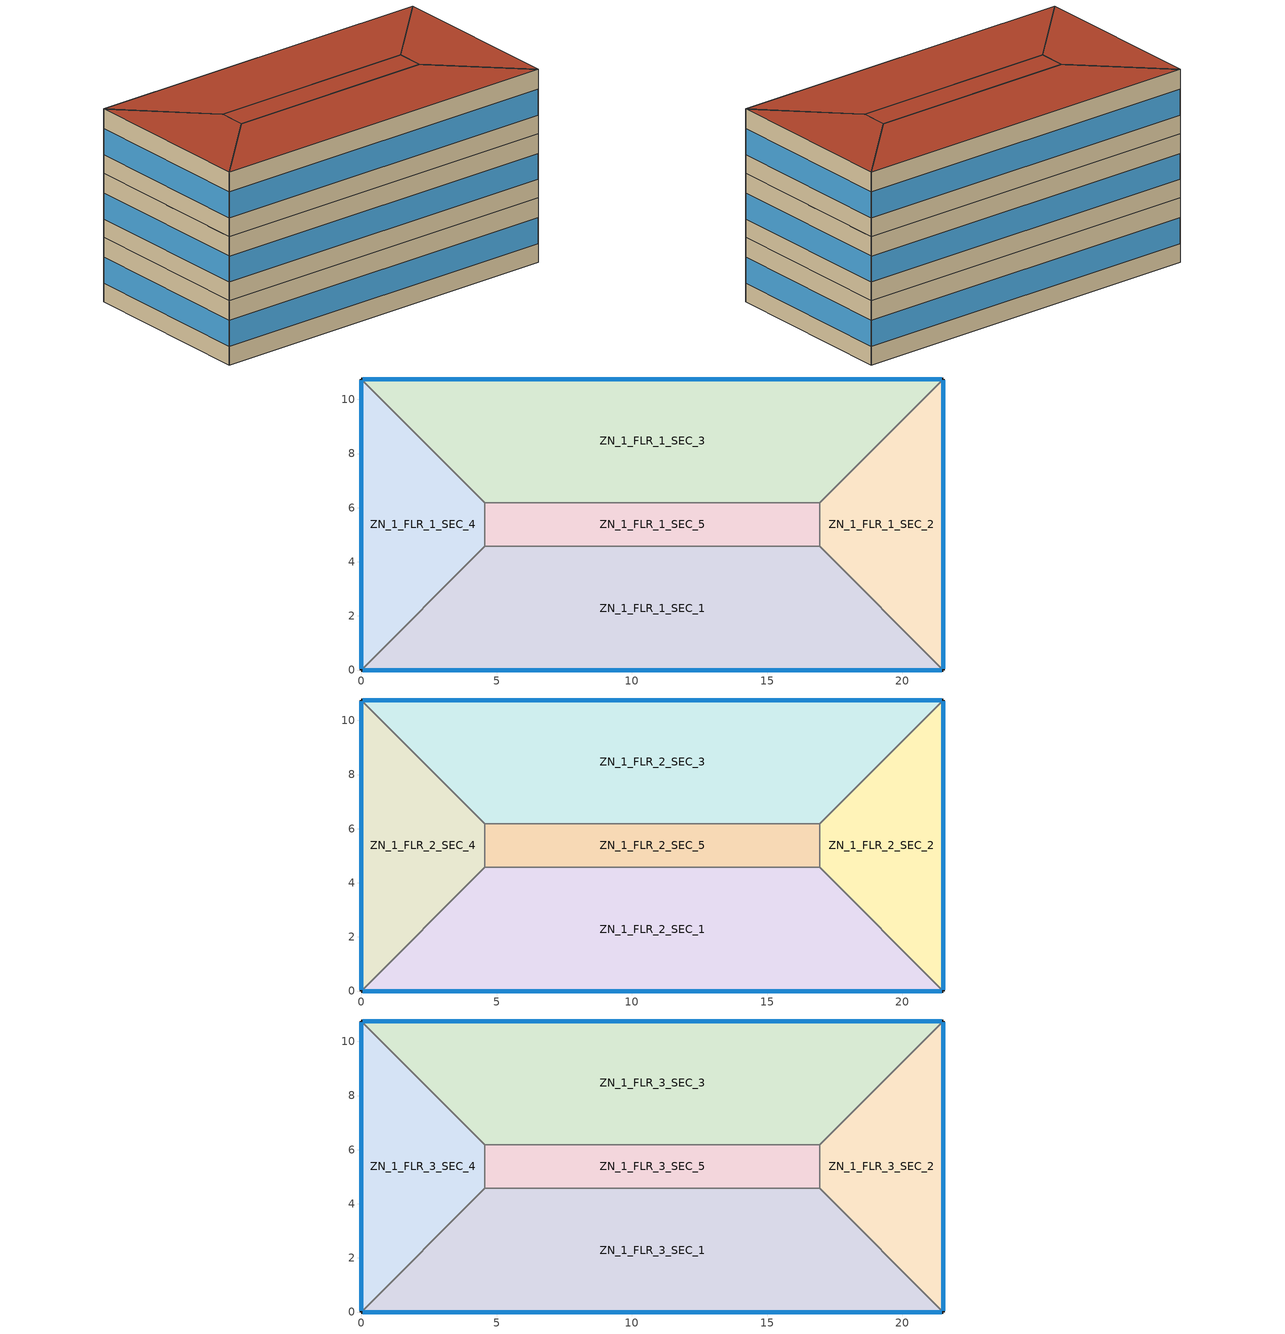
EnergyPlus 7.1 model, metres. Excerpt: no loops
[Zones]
ZN_1_FLR_1_SEC_1
 floor ground (Unheated - 8in Slab with Carpet_Ext-slab): 4.57,4.57 16.94,4.57 21.51,0 0,0 z0
 wall outside (Mass_R-11.4 ci_Ext-wall): 0,0 21.51,0 z0:3.8
 wall to ZN_1_FLR_1_SEC_2 (Standard_Int-Wall): 21.51,0 16.94,4.57 z0:3.8
 wall to ZN_1_FLR_1_SEC_5 (Standard_Int-Wall): 16.94,4.57 4.57,4.57 z0:3.8
 wall to ZN_1_FLR_1_SEC_4 (Standard_Int-Wall): 4.57,4.57 0,0 z0:3.8
 window (std_window_UValue_3.124_SHGC_0.4_VT_0.508): 0.05,0 21.46,0 z1.1:2.63
ZN_1_FLR_1_SEC_2
 floor ground (Unheated - 8in Slab with Carpet_Ext-slab): 16.94,4.57 16.94,6.18 21.51,10.75 21.51,0 z0
 wall outside (Mass_R-11.4 ci_Ext-wall): 21.51,0 21.51,10.75 z0:3.8
 wall to ZN_1_FLR_1_SEC_3 (Standard_Int-Wall): 21.51,10.75 16.94,6.18 z0:3.8
 wall to ZN_1_FLR_1_SEC_5 (Standard_Int-Wall): 16.94,6.18 16.94,4.57 z0:3.8
 window (std_window_UValue_3.124_SHGC_0.4_VT_0.508_east): 21.51,0.05 21.51,10.7 z1.1:2.63
ZN_1_FLR_1_SEC_3
 floor ground (Unheated - 8in Slab with Carpet_Ext-slab): 0,10.75 21.51,10.75 16.94,6.18 4.57,6.18 z0
 wall outside (Mass_R-11.4 ci_Ext-wall): 21.51,10.75 0,10.75 z0:3.8
 wall to ZN_1_FLR_1_SEC_5 (Standard_Int-Wall): 4.57,6.18 16.94,6.18 z0:3.8
 wall to ZN_1_FLR_1_SEC_4 (Standard_Int-Wall): 0,10.75 4.57,6.18 z0:3.8
 window (std_window_UValue_3.124_SHGC_0.4_VT_0.508_north): 21.46,10.75 0.05,10.75 z1.1:2.63
ZN_1_FLR_1_SEC_4
 floor ground (Unheated - 8in Slab with Carpet_Ext-slab): 0,10.75 4.57,6.18 4.57,4.57 0,0 z0
 wall outside (Mass_R-11.4 ci_Ext-wall): 0,10.75 0,0 z0:3.8
 wall to ZN_1_FLR_1_SEC_5 (Standard_Int-Wall): 4.57,4.57 4.57,6.18 z0:3.8
 window (std_window_UValue_3.124_SHGC_0.4_VT_0.508_west): 0,10.7 0,0.05 z1.1:2.63
ZN_1_FLR_1_SEC_5
 floor ground (Unheated - 8in Slab with Carpet_Ext-slab): 4.57,6.18 16.94,6.18 16.94,4.57 4.57,4.57 z0
ZN_1_FLR_2_SEC_1
 floor to ZN_1_FLR_1_SEC_1 (INT-FLOOR-TOPSIDE): 4.57,4.57 16.94,4.57 21.51,0 0,0 z3.8
 wall outside (Mass_R-11.4 ci_Ext-wall): 0,0 21.51,0 z3.8:7.6
 wall to ZN_1_FLR_2_SEC_2 (Standard_Int-Wall): 21.51,0 16.94,4.57 z3.8:7.6
 wall to ZN_1_FLR_2_SEC_5 (Standard_Int-Wall): 16.94,4.57 4.57,4.57 z3.8:7.6
 wall to ZN_1_FLR_2_SEC_4 (Standard_Int-Wall): 4.57,4.57 0,0 z3.8:7.6
 window (std_window_UValue_3.124_SHGC_0.4_VT_0.508): 0.05,0 21.46,0 z4.9:6.43
ZN_1_FLR_2_SEC_2
 floor to ZN_1_FLR_1_SEC_2 (INT-FLOOR-TOPSIDE): 16.94,4.57 16.94,6.18 21.51,10.75 21.51,0 z3.8
 wall outside (Mass_R-11.4 ci_Ext-wall): 21.51,0 21.51,10.75 z3.8:7.6
 wall to ZN_1_FLR_2_SEC_3 (Standard_Int-Wall): 21.51,10.75 16.94,6.18 z3.8:7.6
 wall to ZN_1_FLR_2_SEC_5 (Standard_Int-Wall): 16.94,6.18 16.94,4.57 z3.8:7.6
 window (std_window_UValue_3.124_SHGC_0.4_VT_0.508_east): 21.51,0.05 21.51,10.7 z4.9:6.43
ZN_1_FLR_2_SEC_3
 floor to ZN_1_FLR_1_SEC_3 (INT-FLOOR-TOPSIDE): 0,10.75 21.51,10.75 16.94,6.18 4.57,6.18 z3.8
 wall outside (Mass_R-11.4 ci_Ext-wall): 21.51,10.75 0,10.75 z3.8:7.6
 wall to ZN_1_FLR_2_SEC_5 (Standard_Int-Wall): 4.57,6.18 16.94,6.18 z3.8:7.6
 wall to ZN_1_FLR_2_SEC_4 (Standard_Int-Wall): 0,10.75 4.57,6.18 z3.8:7.6
 window (std_window_UValue_3.124_SHGC_0.4_VT_0.508_north): 21.46,10.75 0.05,10.75 z4.9:6.43
ZN_1_FLR_2_SEC_4
 floor to ZN_1_FLR_1_SEC_4 (INT-FLOOR-TOPSIDE): 0,10.75 4.57,6.18 4.57,4.57 0,0 z3.8
 wall outside (Mass_R-11.4 ci_Ext-wall): 0,10.75 0,0 z3.8:7.6
 wall to ZN_1_FLR_2_SEC_5 (Standard_Int-Wall): 4.57,4.57 4.57,6.18 z3.8:7.6
 window (std_window_UValue_3.124_SHGC_0.4_VT_0.508_west): 0,10.7 0,0.05 z4.9:6.43
ZN_1_FLR_2_SEC_5
 floor to ZN_1_FLR_1_SEC_5 (INT-FLOOR-TOPSIDE): 4.57,6.18 16.94,6.18 16.94,4.57 4.57,4.57 z3.8
ZN_1_FLR_3_SEC_1
 floor to ZN_1_FLR_2_SEC_1 (INT-FLOOR-TOPSIDE): 4.57,4.57 16.94,4.57 21.51,0 0,0 z7.6
 wall outside (Mass_R-11.4 ci_Ext-wall): 0,0 21.51,0 z7.6:11.4
 wall to ZN_1_FLR_3_SEC_2 (Standard_Int-Wall): 21.51,0 16.94,4.57 z7.6:11.4
 wall to ZN_1_FLR_3_SEC_5 (Standard_Int-Wall): 16.94,4.57 4.57,4.57 z7.6:11.4
 wall to ZN_1_FLR_3_SEC_4 (Standard_Int-Wall): 4.57,4.57 0,0 z7.6:11.4
 window (std_window_UValue_3.124_SHGC_0.4_VT_0.508): 0.05,0 21.46,0 z8.7:10.23
 roof outside (Metal Building_R-19_Roof): 0,0 21.51,0 16.94,4.57 4.57,4.57 z11.4
ZN_1_FLR_3_SEC_2
 floor to ZN_1_FLR_2_SEC_2 (INT-FLOOR-TOPSIDE): 16.94,4.57 16.94,6.18 21.51,10.75 21.51,0 z7.6
 wall outside (Mass_R-11.4 ci_Ext-wall): 21.51,0 21.51,10.75 z7.6:11.4
 wall to ZN_1_FLR_3_SEC_3 (Standard_Int-Wall): 21.51,10.75 16.94,6.18 z7.6:11.4
 wall to ZN_1_FLR_3_SEC_5 (Standard_Int-Wall): 16.94,6.18 16.94,4.57 z7.6:11.4
 window (std_window_UValue_3.124_SHGC_0.4_VT_0.508_east): 21.51,0.05 21.51,10.7 z8.7:10.23
 roof outside (Metal Building_R-19_Roof): 21.51,0 21.51,10.75 16.94,6.18 16.94,4.57 z11.4
ZN_1_FLR_3_SEC_3
 floor to ZN_1_FLR_2_SEC_3 (INT-FLOOR-TOPSIDE): 0,10.75 21.51,10.75 16.94,6.18 4.57,6.18 z7.6
 wall outside (Mass_R-11.4 ci_Ext-wall): 21.51,10.75 0,10.75 z7.6:11.4
 wall to ZN_1_FLR_3_SEC_5 (Standard_Int-Wall): 4.57,6.18 16.94,6.18 z7.6:11.4
 wall to ZN_1_FLR_3_SEC_4 (Standard_Int-Wall): 0,10.75 4.57,6.18 z7.6:11.4
 window (std_window_UValue_3.124_SHGC_0.4_VT_0.508_north): 21.46,10.75 0.05,10.75 z8.7:10.23
 roof outside (Metal Building_R-19_Roof): 4.57,6.18 16.94,6.18 21.51,10.75 0,10.75 z11.4
ZN_1_FLR_3_SEC_4
 floor to ZN_1_FLR_2_SEC_4 (INT-FLOOR-TOPSIDE): 0,10.75 4.57,6.18 4.57,4.57 0,0 z7.6
 wall outside (Mass_R-11.4 ci_Ext-wall): 0,10.75 0,0 z7.6:11.4
 wall to ZN_1_FLR_3_SEC_5 (Standard_Int-Wall): 4.57,4.57 4.57,6.18 z7.6:11.4
 window (std_window_UValue_3.124_SHGC_0.4_VT_0.508_west): 0,10.7 0,0.05 z8.7:10.23
 roof outside (Metal Building_R-19_Roof): 0,0 4.57,4.57 4.57,6.18 0,10.75 z11.4
ZN_1_FLR_3_SEC_5
 floor to ZN_1_FLR_2_SEC_5 (INT-FLOOR-TOPSIDE): 4.57,6.18 16.94,6.18 16.94,4.57 4.57,4.57 z7.6
 roof outside (Metal Building_R-19_Roof): 4.57,4.57 16.94,4.57 16.94,6.18 4.57,6.18 z11.4
[Building]
OfficeChicago: North Axis=0; Terrain=City; Loads Convergence Tolerance Value=0.04; Temperature Convergence Tolerance Value=0.2; Solar Distribution=FullInteriorAndExterior; Maximum Number of Warmup Days=25; Minimum Number of Warmup Days=6
[Site:Location]
USA IL-CHICAGO-OHARE: Latitude {deg}=41.77; Longitude {deg}=-87.75; Time Zone {hr}=-6; Elevation {m}=190
[Site:GroundTemperature:BuildingSurface]
19.527, 19.502, 19.536, 19.598, 20.002, 21.64, 22.225, 22.375, 21.449, 20.121, 19.802, 19.633
[Site:WaterMainsTemperature]
Calculation Method=CORRELATION; Annual Average Outdoor Air Temperature {C}=9.69; Maximum Difference In Monthly Average Outdoor Air Temperatures {deltaC}=28.1
[SizingPeriod:DesignDay] Day of Month=21; Humidity Condition Type=Wetbulb; Barometric Pressure {Pa}=99063; Rain Indicator=No; Snow Indicator=No; Daylight Saving Time Indicator=No; Solar Model Indicator=ASHRAEClearSky
Name | Month | Day Type | Maximum Dry-Bulb Temperature {C} | Daily Dry-Bulb Temperature Range {deltaC} | Wetbulb or DewPoint at Maximum Dry-Bulb {C} | Wind Speed {m/s} | Wind Direction {deg} | Sky Clearness
CHICAGO Ann Htg 99.6% Condns DB | 1 | WinterDesignDay | -20.6 | 0 | -20.6 | 4.9 | 270 | 0
CHICAGO Ann Clg .4% Condns DB=>MWB | 7 | SummerDesignDay | 33.2 | 10.7 | 23.8 | 5.3 | 230 | 1
CHICAGO Ann Clg .4% Condns WB=>MDB | 7 | SummerDesignDay | 31.2 | 10.7 | 25.5 | 5.3 | 230 | 1
[WindowMaterial:Glazing] Optical Data Type=SpectralAverage; Thickness=0.003; Infrared Transmittance at Normal Incidence=0; Front Side Infrared Hemispherical Emissivity=0.9; Back Side Infrared Hemispherical Emissivity=0.9; Dirt Correction Factor for Solar and Visible Transmittance=1; Solar Diffusing=No
Name | Solar Transmittance at Normal Incidence | Front Side Solar Reflectance at Normal Incidence | Back Side Solar Reflectance at Normal Incidence | Visible Transmittance at Normal Incidence | Front Side Visible Reflectance at Normal Incidence | Back Side Visible Reflectance at Normal Incidence | Conductivity
Theoretical Glass [182] | 0.3933 | 0.5567 | 0.5567 | 0.5079 | 0.4421 | 0.4421 | 0.0185
Theoretical Glass [146] | 0.4818 | 0.4682 | 0.4682 | 0.6216 | 0.3284 | 0.3284 | 0.0303
[Material]
Name | Roughness | Thickness | Conductivity | Density | Specific Heat | Thermal Absorptance | Solar Absorptance | Visible Absorptance | Thickness {m} | Conductivity {W/m-K} | Density {kg/m3} | Specific Heat {J/kg-K}
Metal Roofing | MediumSmooth | 0.0015 | 45.006 | 7680 | 418.4 | 0.9 | 0.7 | 0.3
Roof Insulation [15] | MediumRough | 0.1236 | 0.049 | 265 | 836.8 | 0.9 | 0.7 | 0.7
GP01 1/2 GYPSUM | Smooth | 0.0127 | 0.16 | 800 | 1090 | 0.9 | 0.7 | 0.5
1IN Stucco | Smooth | 0.0253 | 0.6918 | 1858 | 837 | 0.9 | 0.92 | 0.92
8IN Concrete HW | MediumRough | 0.2033 | 1.7296 | 2243 | 837 | 0.9 | 0.65 | 0.65
Wall Insulation [8] | MediumRough | 0.0679 | 0.0432 | 91 | 837 | 0.9 | 0.5 | 0.5
1/2IN Gypsum | Smooth | 0.0127 | 0.16 | 784.9 | 830 | 0.9 | 0.92 | 0.92
MAT-CC05 8 HW CONCRETE | Rough | 0.2032 | 1.311 | 2240 | 836.8 | 0.9 | 0.7 | 0.7
Floor Insulation [4] | MediumRough | 0.0795 | 0.045 | 265 | 836.8 | 0.9 | 0.7 | 0.7
METAL Door Medium 18Ga_1; METAL Door Medium 18Ga_2; METAL Door Medium 18Ga | Smooth | 0.0013 | 45.3149 | 7833.03 | 502.08 | 0.8 | 0.5 | 0.5
Std Wood 6inch | MediumSmooth |  |  |  |  | 0.9 | 0.7 | 0.7 | 0.15 | 0.12 | 540 | 1210
Std AC02 | MediumSmooth |  |  |  |  | 0.9 | 0.7 | 0.2 | 0.0127 | 0.057 | 288 | 1339
Std MAT-CC05 4  MW CONCRETE | Rough |  |  |  |  | 0.9 | 0.7 | 0.2 | 0.1 | 0.858 | 1968 | 836.8
Std PW05 | MediumSmooth |  |  |  |  | 0.9 | 0.78 | 0.78 | 0.0191 | 0.115 | 545 | 1213
Std Steel_Brown_Regular | Smooth |  |  |  |  | 0.9 | 0.92 | 0.92 | 0.0015 | 44.9696 | 7689 | 418
[Material:NoMass]
Name | Roughness | Thermal Resistance {(m2-K)/W} | Thermal Absorptance | Solar Absorptance | Visible Absorptance | Thermal Resistance {m2-K/W}
CP02 CARPET PAD | VeryRough | 0.2165 | 0.9 | 0.7 | 0.8
AIR | Smooth | 0.2515 | 0.8 | 0.5 | 0.5
AIR [2] | Smooth | 0.3521 | 0.8 | 0.5 | 0.5
Std CP02 CARPET PAD | VeryRough |  | 0.9 | 0.7 | 0.8 | 0.21648
MAT-AIR-WALL | Rough |  | 0.9 | 0.7 |  | 0.207949
Std Opaque Door panel_con; Std Opaque Door panel_semi | MediumRough |  | 0.9 | 0.7 | 0.7 | 0.12327
Std Overhead Door Panel | MediumRough |  | 0.9 | 0.7 | 0.7 | 0.255345
[Construction]
InteriorFurnishings: Std Wood 6inch
INT-FLOOR-TOPSIDE: Std MAT-CC05 4  MW CONCRETE, Std CP02 CARPET PAD
INT-FLOOR-UNDERSIDE: Std CP02 CARPET PAD, Std MAT-CC05 4  MW CONCRETE
INT-FLOOR-SLAB: Std MAT-CC05 4  MW CONCRETE
DropCeiling: Std AC02
Sloped_Metal_Roof: Std Steel_Brown_Regular, Std PW05
Gable_Wall: Std PW05
AIR-WALL: MAT-AIR-WALL
Std Swinging Door_con: Std Opaque Door panel_con
Std Swinging Door_semi: Std Opaque Door panel_semi
Std Overhead Door: Std Overhead Door Panel
std_window_UValue_3.124_SHGC_0.4_VT_0.508; std_window_UValue_3.124_SHGC_0.4_VT_0.508_east; std_window_UValue_3.124_SHGC_0.4_VT_0.508_north; std_window_UValue_3.124_SHGC_0.4_VT_0.508_west: Theoretical Glass [182]
std_window_UValue_3.919_SHGC_0.49_VT_0.622: Theoretical Glass [146]
Metal Building_R-19_Roof: Metal Roofing, Roof Insulation [15]
Standard_Int-Wall: GP01 1/2 GYPSUM, GP01 1/2 GYPSUM
Mass_R-11.4 ci_Ext-wall: 1IN Stucco, 8IN Concrete HW, Wall Insulation [8], 1/2IN Gypsum
Unheated - 8in Slab with Carpet_Ext-slab: MAT-CC05 8 HW CONCRETE, CP02 CARPET PAD
Mass_R-10.4 ci_ExposedFloor: Floor Insulation [4], MAT-CC05 8 HW CONCRETE, CP02 CARPET PAD
Swinging_door: METAL Door Medium 18Ga_1, AIR, METAL Door Medium 18Ga_2
Non-Swinging_NR_door: METAL Door Medium 18Ga, AIR [2], METAL Door Medium 18Ga_2
[ComponentCost:LineItem] Line Item Type=Construction
Name | Item | Cost per Area {$/m2} | Cost per Area
Interior Furnishings | InteriorFurnishings | 1
Interior Floor | INT-FLOOR-UNDERSIDE | 15
Interior Floor Slab | INT-FLOOR-SLAB | 35
Drop Ceiling | DropCeiling | 10
Sloped Metal Roof | Sloped_Metal_Roof | 1
Gable Wall | Gable_Wall | 1
Air Wall | AIR-WALL | 1
Swinging Door Conditioned | Std Swinging Door_con | 1
Swinging Door Semi-conditioned | Std Swinging Door_semi | 1
Overhead Door | Std Overhead Door | 1
south:std_window_UValue_3.124_SHGC_0.4_VT_0.508 | std_window_UValue_3.124_SHGC_0.4_VT_0.508 |  | 219.52
east:std_window_UValue_3.124_SHGC_0.4_VT_0.508_east | std_window_UValue_3.124_SHGC_0.4_VT_0.508_east |  | 219.52
north:std_window_UValue_3.124_SHGC_0.4_VT_0.508_north | std_window_UValue_3.124_SHGC_0.4_VT_0.508_north |  | 219.52
west:std_window_UValue_3.124_SHGC_0.4_VT_0.508_west | std_window_UValue_3.124_SHGC_0.4_VT_0.508_west |  | 219.52
SkylightConst:std_window_UValue_3.919_SHGC_0.49_VT_0.622 | std_window_UValue_3.919_SHGC_0.49_VT_0.622 |  | 215.97
roofs:Metal Building_R-19_Roof | Metal Building_R-19_Roof |  | 27.1736
int-walls:Standard_Int-Wall | Standard_Int-Wall |  | 1
ext-walls:Mass_R-11.4 ci_Ext-wall | Mass_R-11.4 ci_Ext-wall |  | 46.0038
ext-slab:Unheated - 8in Slab with Carpet_Ext-slab | Unheated - 8in Slab with Carpet_Ext-slab |  | 24.86
exposed-floor:Mass_R-10.4 ci_ExposedFloor | Mass_R-10.4 ci_ExposedFloor |  | 36.1693
door:Swinging_door | Swinging_door |  | 1
non-swinging-door:Non-Swinging_NR_door | Non-Swinging_NR_door |  | 1
[Zone] Type=1; Multiplier=1; Ceiling Height {m}=3.8; Floor Area {m2}=AutoCalculate; Part of Total Floor Area=Yes
Name | Volume {m3}
ZN_1_FLR_1_SEC_1; ZN_1_FLR_2_SEC_1; ZN_1_FLR_3_SEC_1; ZN_1_FLR_1_SEC_3; ZN_1_FLR_2_SEC_3; ZN_1_FLR_3_SEC_3 | 294.1746
ZN_1_FLR_1_SEC_2; ZN_1_FLR_2_SEC_2; ZN_1_FLR_3_SEC_2; ZN_1_FLR_1_SEC_4; ZN_1_FLR_2_SEC_4; ZN_1_FLR_3_SEC_4 | 107.406
ZN_1_FLR_1_SEC_5; ZN_1_FLR_2_SEC_5; ZN_1_FLR_3_SEC_5 | 75.9054
[InternalMass] Construction=InteriorFurnishings
Name | Zone | Surface Area
ZN_1_FLR_1_SEC_1 Internal Mass | ZN_1_FLR_1_SEC_1 | 154.8287
ZN_1_FLR_2_SEC_1 Internal Mass | ZN_1_FLR_2_SEC_1 | 154.8287
ZN_1_FLR_3_SEC_1 Internal Mass | ZN_1_FLR_3_SEC_1 | 154.8287
ZN_1_FLR_1_SEC_2 Internal Mass | ZN_1_FLR_1_SEC_2 | 56.5295
ZN_1_FLR_2_SEC_2 Internal Mass | ZN_1_FLR_2_SEC_2 | 56.5295
ZN_1_FLR_3_SEC_2 Internal Mass | ZN_1_FLR_3_SEC_2 | 56.5295
ZN_1_FLR_1_SEC_3 Internal Mass | ZN_1_FLR_1_SEC_3 | 154.8287
ZN_1_FLR_2_SEC_3 Internal Mass | ZN_1_FLR_2_SEC_3 | 154.8287
ZN_1_FLR_3_SEC_3 Internal Mass | ZN_1_FLR_3_SEC_3 | 154.8287
ZN_1_FLR_1_SEC_4 Internal Mass | ZN_1_FLR_1_SEC_4 | 56.5295
ZN_1_FLR_2_SEC_4 Internal Mass | ZN_1_FLR_2_SEC_4 | 56.5295
ZN_1_FLR_3_SEC_4 Internal Mass | ZN_1_FLR_3_SEC_4 | 56.5295
ZN_1_FLR_1_SEC_5 Internal Mass | ZN_1_FLR_1_SEC_5 | 39.9502
ZN_1_FLR_2_SEC_5 Internal Mass | ZN_1_FLR_2_SEC_5 | 39.9502
ZN_1_FLR_3_SEC_5 Internal Mass | ZN_1_FLR_3_SEC_5 | 39.9502
[ZoneInfiltration:DesignFlowRate] Schedule=INFIL_SCH; Design Volume Flow Rate Calculation Method=Flow/Zone; Constant Term Coefficient=1; Temperature Term Coefficient=0; Velocity Term Coefficient=0; Velocity Squared Term Coefficient=0
Name | Zone | Design Flow Rate {m3/s}
ZN_1_FLR_1_SEC_1_Infiltration | ZN_1_FLR_1_SEC_1 | 0.0245146
ZN_1_FLR_2_SEC_1_Infiltration | ZN_1_FLR_2_SEC_1 | 0.0245146
ZN_1_FLR_3_SEC_1_Infiltration | ZN_1_FLR_3_SEC_1 | 0.0245146
ZN_1_FLR_1_SEC_2_Infiltration | ZN_1_FLR_1_SEC_2 | 0.0089505
ZN_1_FLR_2_SEC_2_Infiltration | ZN_1_FLR_2_SEC_2 | 0.0089505
ZN_1_FLR_3_SEC_2_Infiltration | ZN_1_FLR_3_SEC_2 | 0.0089505
ZN_1_FLR_1_SEC_3_Infiltration | ZN_1_FLR_1_SEC_3 | 0.0245146
ZN_1_FLR_2_SEC_3_Infiltration | ZN_1_FLR_2_SEC_3 | 0.0245146
ZN_1_FLR_3_SEC_3_Infiltration | ZN_1_FLR_3_SEC_3 | 0.0245146
ZN_1_FLR_1_SEC_4_Infiltration | ZN_1_FLR_1_SEC_4 | 0.0089505
ZN_1_FLR_2_SEC_4_Infiltration | ZN_1_FLR_2_SEC_4 | 0.0089505
ZN_1_FLR_3_SEC_4_Infiltration | ZN_1_FLR_3_SEC_4 | 0.0089505
ZN_1_FLR_1_SEC_5_Infiltration | ZN_1_FLR_1_SEC_5 | 0.00632545
ZN_1_FLR_2_SEC_5_Infiltration | ZN_1_FLR_2_SEC_5 | 0.00632545
ZN_1_FLR_3_SEC_5_Infiltration | ZN_1_FLR_3_SEC_5 | 0.00632545
[People] Schedule=BLDG_OCC_SCH; Number of People Calculation Method=People; Fraction Radiant=0.3; User Specified Sensible Fraction=AUTOCALCULATE; Activity Level Schedule=ACTIVITY_SCH; Carbon Dioxide Generation Rate {m3/s-W}=3.82E-8; Enable ASHRAE 55 Comfort Warnings=No; MRT Calculation=ZoneAveraged; Work Efficiency Schedule=WORK_EFF_SCH; Clothing Schedule=CLOTHING_SCH; Air Velocity Schedule=AIR_VELO_SCH; Thermal Comfort Report=FANGER
Name | Zone | Number of People
ZN_1_FLR_1_SEC_1 People | ZN_1_FLR_1_SEC_1 | 3.0269
ZN_1_FLR_2_SEC_1 People | ZN_1_FLR_2_SEC_1 | 3.0269
ZN_1_FLR_3_SEC_1 People | ZN_1_FLR_3_SEC_1 | 3.0269
ZN_1_FLR_1_SEC_2 People | ZN_1_FLR_1_SEC_2 | 1.1052
ZN_1_FLR_2_SEC_2 People | ZN_1_FLR_2_SEC_2 | 1.1052
ZN_1_FLR_3_SEC_2 People | ZN_1_FLR_3_SEC_2 | 1.1052
ZN_1_FLR_1_SEC_3 People | ZN_1_FLR_1_SEC_3 | 3.0269
ZN_1_FLR_2_SEC_3 People | ZN_1_FLR_2_SEC_3 | 3.0269
ZN_1_FLR_3_SEC_3 People | ZN_1_FLR_3_SEC_3 | 3.0269
ZN_1_FLR_1_SEC_4 People | ZN_1_FLR_1_SEC_4 | 1.1052
ZN_1_FLR_2_SEC_4 People | ZN_1_FLR_2_SEC_4 | 1.1052
ZN_1_FLR_3_SEC_4 People | ZN_1_FLR_3_SEC_4 | 1.1052
ZN_1_FLR_1_SEC_5 People | ZN_1_FLR_1_SEC_5 | 0.781
ZN_1_FLR_2_SEC_5 People | ZN_1_FLR_2_SEC_5 | 0.781
ZN_1_FLR_3_SEC_5 People | ZN_1_FLR_3_SEC_5 | 0.781
[Lights] Schedule=BLDG_LIGHT_SCH; Design Level Calculation Method=LightingLevel; Return Air Fraction=0; Fraction Radiant=0.7; Fraction Visible=0.2; Fraction Replaceable=1; Return Air Fraction is Calculated from Plenum Temperature=No
Name | Zone | Design Level {W}
ZN_1_FLR_1_SEC_1_Lights | ZN_1_FLR_1_SEC_1 | 832.9787
ZN_1_FLR_2_SEC_1_Lights | ZN_1_FLR_2_SEC_1 | 832.9787
ZN_1_FLR_3_SEC_1_Lights | ZN_1_FLR_3_SEC_1 | 832.9787
ZN_1_FLR_1_SEC_2_Lights | ZN_1_FLR_1_SEC_2 | 304.1286
ZN_1_FLR_2_SEC_2_Lights | ZN_1_FLR_2_SEC_2 | 304.1286
ZN_1_FLR_3_SEC_2_Lights | ZN_1_FLR_3_SEC_2 | 304.1286
ZN_1_FLR_1_SEC_3_Lights | ZN_1_FLR_1_SEC_3 | 832.9787
ZN_1_FLR_2_SEC_3_Lights | ZN_1_FLR_2_SEC_3 | 832.9787
ZN_1_FLR_3_SEC_3_Lights | ZN_1_FLR_3_SEC_3 | 832.9787
ZN_1_FLR_1_SEC_4_Lights | ZN_1_FLR_1_SEC_4 | 304.1286
ZN_1_FLR_2_SEC_4_Lights | ZN_1_FLR_2_SEC_4 | 304.1286
ZN_1_FLR_3_SEC_4_Lights | ZN_1_FLR_3_SEC_4 | 304.1286
ZN_1_FLR_1_SEC_5_Lights | ZN_1_FLR_1_SEC_5 | 214.9322
ZN_1_FLR_2_SEC_5_Lights | ZN_1_FLR_2_SEC_5 | 214.9322
ZN_1_FLR_3_SEC_5_Lights | ZN_1_FLR_3_SEC_5 | 214.9322
[ElectricEquipment] Schedule=BLDG_EQUIP_SCH; Design Level Calculation Method=EquipmentLevel; Fraction Latent=0; Fraction Radiant=0.5; Fraction Lost=0
Name | Zone | Design Level {W}
ZN_1_FLR_1_SEC_1_PlugMisc_Equip | ZN_1_FLR_1_SEC_1 | 624.734
ZN_1_FLR_2_SEC_1_PlugMisc_Equip | ZN_1_FLR_2_SEC_1 | 624.734
ZN_1_FLR_3_SEC_1_PlugMisc_Equip | ZN_1_FLR_3_SEC_1 | 624.734
ZN_1_FLR_1_SEC_2_PlugMisc_Equip | ZN_1_FLR_1_SEC_2 | 228.0964
ZN_1_FLR_2_SEC_2_PlugMisc_Equip | ZN_1_FLR_2_SEC_2 | 228.0964
ZN_1_FLR_3_SEC_2_PlugMisc_Equip | ZN_1_FLR_3_SEC_2 | 228.0964
ZN_1_FLR_1_SEC_3_PlugMisc_Equip | ZN_1_FLR_1_SEC_3 | 624.734
ZN_1_FLR_2_SEC_3_PlugMisc_Equip | ZN_1_FLR_2_SEC_3 | 624.734
ZN_1_FLR_3_SEC_3_PlugMisc_Equip | ZN_1_FLR_3_SEC_3 | 624.734
ZN_1_FLR_1_SEC_4_PlugMisc_Equip | ZN_1_FLR_1_SEC_4 | 228.0964
ZN_1_FLR_2_SEC_4_PlugMisc_Equip | ZN_1_FLR_2_SEC_4 | 228.0964
ZN_1_FLR_3_SEC_4_PlugMisc_Equip | ZN_1_FLR_3_SEC_4 | 228.0964
ZN_1_FLR_1_SEC_5_PlugMisc_Equip | ZN_1_FLR_1_SEC_5 | 161.1992
ZN_1_FLR_2_SEC_5_PlugMisc_Equip | ZN_1_FLR_2_SEC_5 | 161.1992
ZN_1_FLR_3_SEC_5_PlugMisc_Equip | ZN_1_FLR_3_SEC_5 | 161.1992
[GasEquipment] Schedule=BLDG_EQUIP_SCH; Design Level Calculation Method=EquipmentLevel; Fraction Latent=0; Fraction Radiant=0.5; Fraction Lost=0; Carbon Dioxide Generation Rate {m3/s-W}=3.96E-8
Name | Zone | Design Level {W}
ZN_1_FLR_1_SEC_1_PlugMisc_Equip | ZN_1_FLR_1_SEC_1 | 23.2243
ZN_1_FLR_2_SEC_1_PlugMisc_Equip | ZN_1_FLR_2_SEC_1 | 23.2243
ZN_1_FLR_3_SEC_1_PlugMisc_Equip | ZN_1_FLR_3_SEC_1 | 23.2243
ZN_1_FLR_1_SEC_2_PlugMisc_Equip | ZN_1_FLR_1_SEC_2 | 8.4794
ZN_1_FLR_2_SEC_2_PlugMisc_Equip | ZN_1_FLR_2_SEC_2 | 8.4794
ZN_1_FLR_3_SEC_2_PlugMisc_Equip | ZN_1_FLR_3_SEC_2 | 8.4794
ZN_1_FLR_1_SEC_3_PlugMisc_Equip | ZN_1_FLR_1_SEC_3 | 23.2243
ZN_1_FLR_2_SEC_3_PlugMisc_Equip | ZN_1_FLR_2_SEC_3 | 23.2243
ZN_1_FLR_3_SEC_3_PlugMisc_Equip | ZN_1_FLR_3_SEC_3 | 23.2243
ZN_1_FLR_1_SEC_4_PlugMisc_Equip | ZN_1_FLR_1_SEC_4 | 8.4794
ZN_1_FLR_2_SEC_4_PlugMisc_Equip | ZN_1_FLR_2_SEC_4 | 8.4794
ZN_1_FLR_3_SEC_4_PlugMisc_Equip | ZN_1_FLR_3_SEC_4 | 8.4794
ZN_1_FLR_1_SEC_5_PlugMisc_Equip | ZN_1_FLR_1_SEC_5 | 5.9925
ZN_1_FLR_2_SEC_5_PlugMisc_Equip | ZN_1_FLR_2_SEC_5 | 5.9925
ZN_1_FLR_3_SEC_5_PlugMisc_Equip | ZN_1_FLR_3_SEC_5 | 5.9925
[AvailabilityManager:NightCycle] Availability Schedule=Always_On; Fan Schedule=HVACOperationSchd; Control Type {CycleOnAny | CycleOnControlZone | CycleOnAnyZoneFansOnly}=CycleOnAny; Thermostat Tolerance {delta C}=1; Cycling Run Time {s}=1800
PSZ-AC_1:1:1 Availability Manager; PSZ-AC_1:2:2 Availability Manager; PSZ-AC_1:3:3 Availability Manager; PSZ-AC_1:4:4 Availability Manager; PSZ-AC_1:5:5 Availability Manager; PSZ-AC_1:6:6 Availability Manager; PSZ-AC_1:7:7 Availability Manager; PSZ-AC_1:8:8 Availability Manager; PSZ-AC_1:9:9 Availability Manager; PSZ-AC_1:10:10 Availability Manager; PSZ-AC_1:11:11 Availability Manager; PSZ-AC_1:12:12 Availability Manager; PSZ-AC_1:13:13 Availability Manager; PSZ-AC_1:14:14 Availability Manager; PSZ-AC_1:15:15 Availability Manager
[UtilityCost:Tariff]
Name | Output Meter | Conversion Factor Choice | Demand Window Length | Monthly Charge or Variable | Group
PSI_LLF_LowLoadFactorService | ElectricityNet:Facility | kWh | HalfHour | 15 | Comm Elect
PSI_CS_CommercialElectricService | ElectricityNet:Facility | kWh |  | 9.4 | Comm Elect
IN_EIAMonthlyRateGas | Gas:Facility | MCF |  | 0 | Comm Gas
[UtilityCost:Charge:Block] Source Variable=totalEnergy; Season=Annual; Category Variable=EnergyCharges
Name | Charge Variable | Tariff | Block Size 1 Value or Variable | Block 1 Cost per Unit Value or Variable | Block Size 2 Value or Variable | Block 2 Cost per Unit Value or Variable | Block Size 3 Value or Variable | Block 3 Cost per Unit Value or Variable | Block Size 4 Value or Variable | Block 4 Cost per Unit Value or Variable | Block Size Multiplier Value or Variable
 | AnnualEnergyCharge | PSI_LLF_LowLoadFactorService | 300 | 0.108222 | 700 | 0.087021 | 1500 | 0.07842 | remaining | 0.05832
 | AnnualDemandBaseCharge | PSI_LLF_LowLoadFactorService | 190 | 0 | 110 | 0.051773 | remaining | 0.046965 |  |  | TotalDemand
 | AnnualEnergyCharge | PSI_CS_CommercialElectricService | 300 | 0.082409 | 700 | 0.072873 | 1500 | 0.061696 | remaining | 0.041179
[UtilityCost:Charge:Simple] Season=Annual
Name | Charge Variable | Tariff | Source Variable | Category Variable | Cost per Unit Value or Variable
 | FuelCostAdjustEnergyCharge | PSI_LLF_LowLoadFactorService | totalEnergy | EnergyCharges | 0.002028
 | QualPollutionControlAdjustEnergyCharge | PSI_LLF_LowLoadFactorService | totalEnergy | EnergyCharges | 0.000536
 | SoxNoxRiderAdjustEnergyCharge | PSI_LLF_LowLoadFactorService | totalEnergy | EnergyCharges | 0.001127
 | DSMRiderAdjustEnergyCharge | PSI_LLF_LowLoadFactorService | totalEnergy | EnergyCharges | -0.00037
 | PurchPowerTrackerAdjustEnergyCharge | PSI_LLF_LowLoadFactorService | totalEnergy | EnergyCharges | -3.1e-05
 | MidwestISOAdjustEnergyCharge | PSI_LLF_LowLoadFactorService | totalEnergy | EnergyCharges | -0.000216
 | CleanCoalRiderEnergyCharge | PSI_LLF_LowLoadFactorService | totalEnergy | EnergyCharges | 0.000833
 | TaxofeightPercent | PSI_LLF_LowLoadFactorService | SubTotal | Taxes | 0.08
 | FuelCostAdjustEnergyCharge | PSI_CS_CommercialElectricService | totalEnergy | EnergyCharges | 0.002028
 | QualPollutionControlAdjustEnergyCharge | PSI_CS_CommercialElectricService | totalEnergy | EnergyCharges | 0.000536
 | SoxNoxRiderAdjustEnergyCharge | PSI_CS_CommercialElectricService | totalEnergy | EnergyCharges | 0.001127
 | DSMRiderAdjustEnergyCharge | PSI_CS_CommercialElectricService | totalEnergy | EnergyCharges | 0.000021
 | PurchPowerTrackerAdjustEnergyCharge | PSI_CS_CommercialElectricService | totalEnergy | EnergyCharges | 0.000034
 | MidwestISOAdjustEnergyCharge | PSI_CS_CommercialElectricService | totalEnergy | EnergyCharges | -0.000203
 | CleanCoalRiderEnergyCharge | PSI_CS_CommercialElectricService | totalEnergy | EnergyCharges | 0.000807
 | TaxofeightPercent | PSI_CS_CommercialElectricService | SubTotal | Taxes | 0.08
 | MonthlyRateGasCharge | IN_EIAMonthlyRateGas | totalEnergy | EnergyCharges | IN_MonthlyGasRates
 | TaxofEightPercent | IN_EIAMonthlyRateGas | SubTotal | Taxes | 0.08
[UtilityCost:Qualify] Variable=TotalDemand; Threshold Value or Variable=75; Season=Annual; Threshold Test=Count
Name | Tariff | Qualify Type | Number of Months
MinDemand75kw | PSI_LLF_LowLoadFactorService | Minimum | 12
MaxDemand75kw | PSI_CS_CommercialElectricService | Maximum | 1
[UtilityCost:Variable]
IN_MonthlyGasRates: Tariff=IN_EIAMonthlyRateGas; Variable Type=Currency; January Value=8.22; February Value=7.51; March Value=8.97; April Value=9.01; May Value=9.16; June Value=10.44; July Value=10.32; August Value=10.13; September Value=9.2; October Value=8.18; November Value=7.83; December Value=7.63
[Schedule:Compact]
BLDG_LIGHT_SCH: Through: 12/31, For: Weekdays, Until: 05:00, 0.05, Until: 07:00, 0.1, Until: 08:00, 0.3, Until: 17:00, 0.9, Until: 18:00, 0.5, Until: 20:00, 0.3, Until: 22:00, 0.2, Until: 23:00, 0.1, Until: 24:00, 0.05, For: SummerDesignDay, Until: 24:00, 1, For: Saturday, Until: 06:00, 0.05, Until: 08:00, 0.1, Until: 12:00, 0.3, Until: 17:00, 0.15, Until: 24:00, 0.05, For: WinterDesignDay, Until: 24:00, 0, For: Sunday Holidays AllOtherDays, Until: 24:00, 0.05
BLDG_EQUIP_SCH: Through: 12/31, For: Weekdays, Until: 08:00, 0.4, Until: 12:00, 0.9, Until: 13:00, 0.8, Until: 17:00, 0.9, Until: 18:00, 0.5, Until: 24:00, 0.4, For: SummerDesignDay, Until: 24:00, 1, For: Saturday, Until: 06:00, 0.3, Until: 08:00, 0.4, Until: 12:00, 0.5, Until: 17:00, 0.35, Until: 24:00, 0.3, For: WinterDesignDay, Until: 24:00, 0, For: Sunday Holidays AllOtherDays, Until: 24:00, 0.3
BLDG_OCC_SCH: Through: 12/31, For: Weekdays, Until: 06:00, 0, Until: 07:00, 0.1, Until: 08:00, 0.2, Until: 12:00, 0.95, Until: 13:00, 0.5, Until: 17:00, 0.95, Until: 18:00, 0.3, Until: 20:00, 0.1, Until: 24:00, 0.05, For: SummerDesignDay, Until: 06:00, 0, Until: 22:00, 1, Until: 24:00, 0.05, For: Saturday, Until: 06:00, 0, Until: 08:00, 0.1, Until: 12:00, 0.3, Until: 17:00, 0.1, Until: 19:00, 0, Until: 24:00, 0, For: WinterDesignDay, Until: 24:00, 0, For: Sunday Holidays AllOtherDays, Until: 06:00, 0, Until: 18:00, 0, Until: 24:00, 0
INFIL_SCH: Through: 12/31, For: Weekdays SummerDesignDay, Until: 06:00, 1, Until: 22:00, 0, Until: 24:00, 1, For: Saturday WinterDesignDay, Until: 06:00, 1, Until: 18:00, 0, Until: 24:00, 1, For: Sunday Holidays AllOtherDays, Until: 24:00, 1
ALWAYS_ON: Through: 12/31, For: AllDays, Until: 24:00, 1
HVACOperationSchd: Through: 12/31, For: Weekdays SummerDesignDay, Until: 06:00, 0, Until: 22:00, 1, Until: 24:00, 0, For: Saturday WinterDesignDay, Until: 06:00, 0, Until: 18:00, 1, Until: 24:00, 0, For: Sunday Holidays AllOtherDays, Until: 24:00, 0
ACTIVITY_SCH: Through: 12/31, For: AllDays, Until: 24:00, 120
WORK_EFF_SCH: Through: 12/31, For: AllDays, Until: 24:00, 0
AIR_VELO_SCH: Through: 12/31, For: AllDays, Until: 24:00, 0.2
CLOTHING_SCH: Through: 04/30, For: AllDays, Until: 24:00, 1, Through: 09/30, For: AllDays, Until: 24:00, 0.5, Through: 12/31, For: AllDays, Until: 24:00, 1
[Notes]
Building Description
Start SimMetaData
WeatherFileName=USA_IL_Chicago-OHare_TMY2.epw
RoofConstruction=Metal Building
ExtWallConstruction=Mass
End SimMetaData
Start WebInterface Parameters
EMAIL_ADDRESS=joshwentz@gmail.com
BUILDING_DESCRIPTION=OfficeChicago
BUILDING_TYPE=Office/Professional
CITY=CHICAGO-OHARE
COUNTRY=USA
ELECTRICAL_PLUG_INTENSITY=8.07
ELECTRICAL_PLUG_INTENSITY_INPUT=CUSTOM
GAS_APPLIANCE_INTENSITY=0.30
GAS_APPLIANCE_INTENSITY_INPUT=CUSTOM
GEOCHG=false
IDF_UPLOAD=0
MODEL=Simple
NUMBER_OF_FLOORS=3
PEOPLE_DENSITY=3.91
PEOPLE_DENSITY_INPUT=CUSTOM
ROOF_TYPE=Metal Building
ROOF_TYPE_INPUT=CUSTOM
TARGETED_STANDARD=ASHRAE 90.1-2007
TOTAL_FLOOR_AREA=694
WALL_TYPE=Mass
WALL_TYPE_INPUT=CUSTOM
WEATHER_FILE=USA_IL_Chicago-OHare_TMY2.epw
WEATHER_FILE_KEY=USA_IL_CHICAGO-OHARE
End WebInterface Parameters
Number of Zones: 15
US National Holidays
